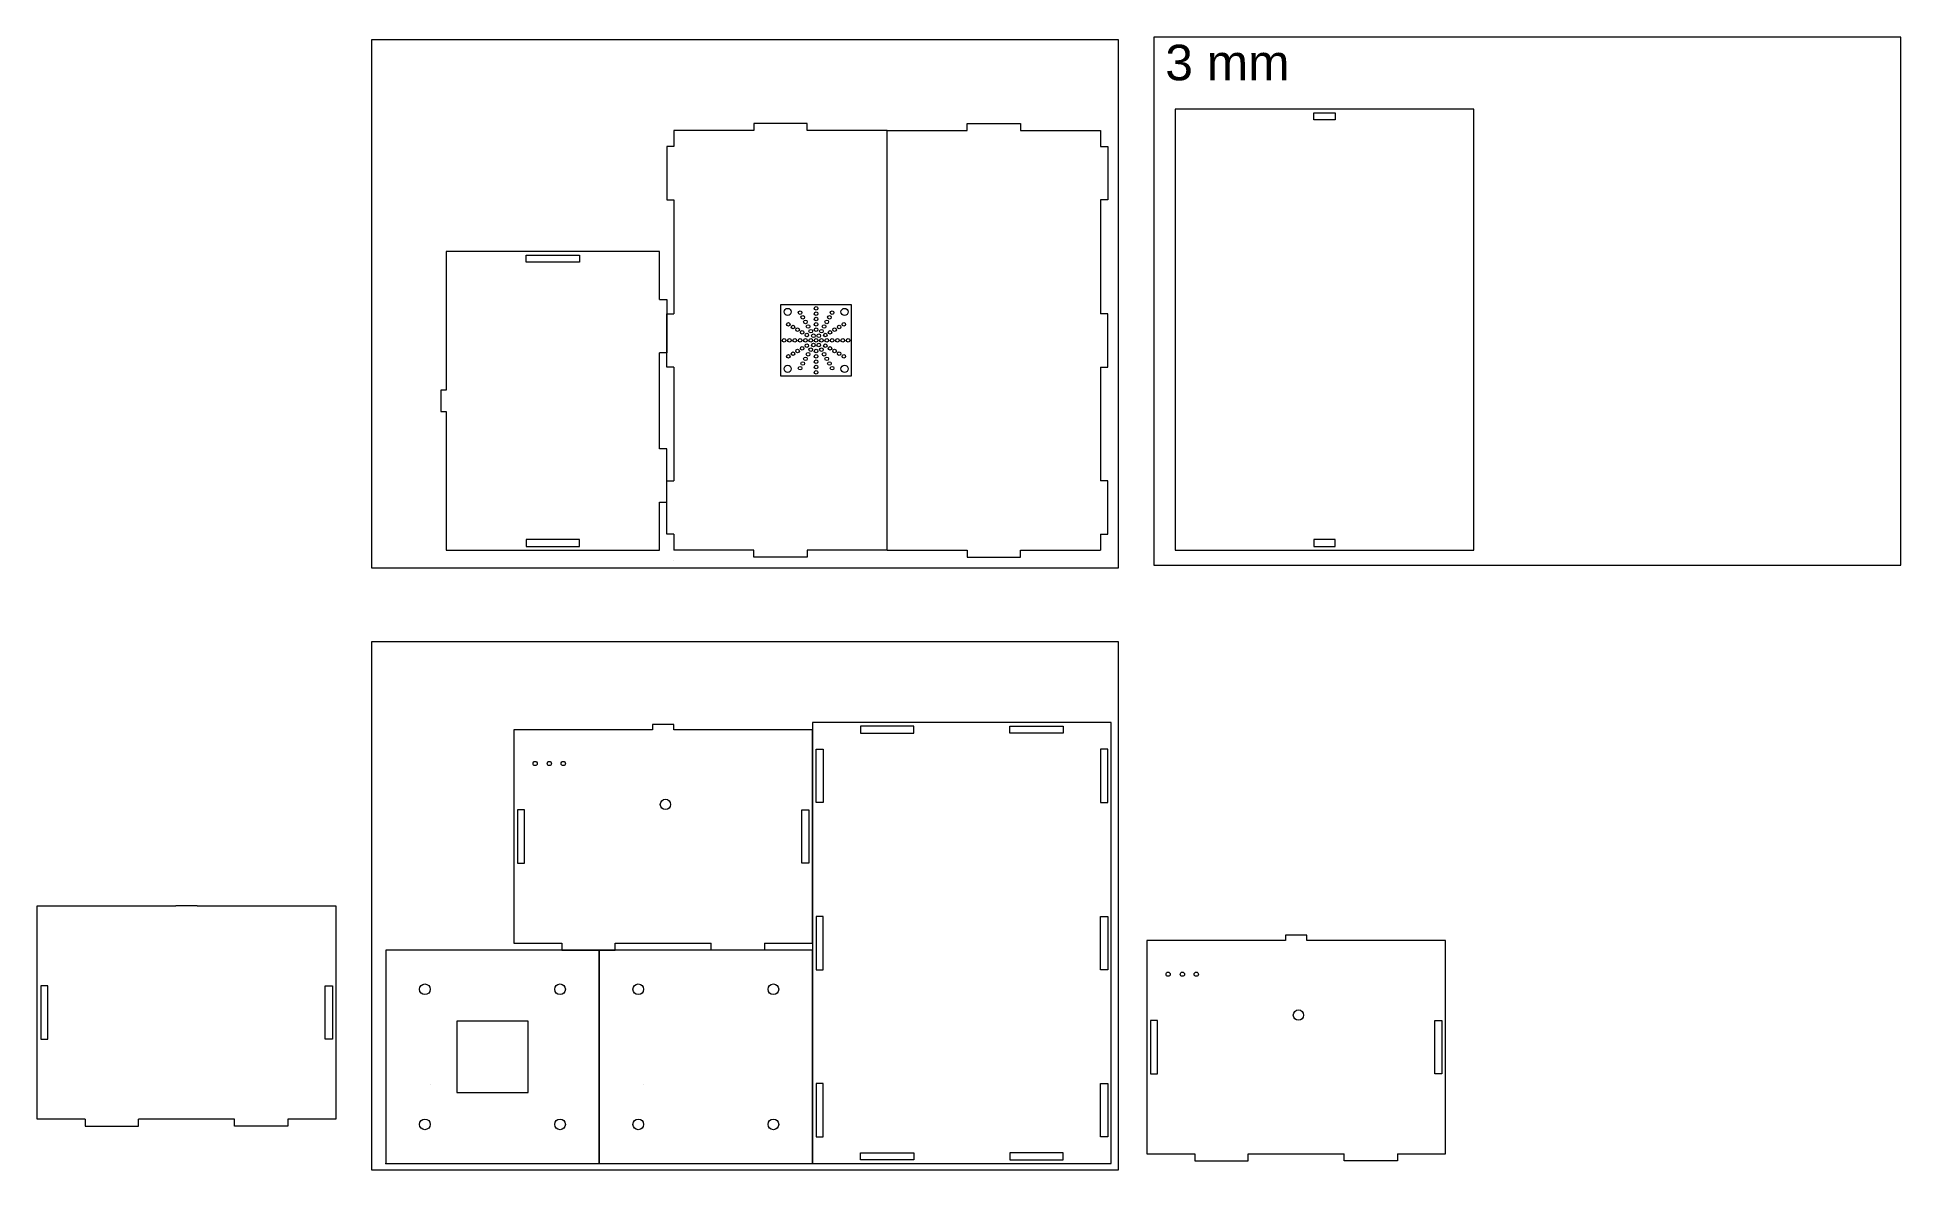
# Model space of a CAD drawing. Header units: millimetres. Extents: x -1488 to -440, y -438 to 198.
import ezdxf

# ---------------------------------------------------------------- set-up
doc = ezdxf.new("R2010")
doc.units = ezdxf.units.MM
doc.layers.get('0').update_dxf_attribs({"lineweight": 25})
for name, color, linetype, lineweight in [('fan', 7, 'Continuous', 25), ('layer1', 7, 'Continuous', 25), ('peltier', 7, 'Continuous', 25)]:
    doc.layers.add(name, color=color, linetype=linetype, lineweight=lineweight)
doc.styles.add('textstyle0', font='')
doc.styles.get('textstyle0').set_extended_font_data('Arial')

msp = doc.modelspace()

# ---------------------------------------------------------------- linework, layer by layer
for p, q in [((-880, 197), (-1300, 197)), ((-1300, 197), (-1300, -100)), ((-880, -100), (-880, 197)), ((-440, 198.5), (-860, 198.5)), ((-860, 198.5), (-860, -98.5)), ((-440, -98.5), (-440, 198.5)), ((-1300, -100), (-880, -100)), ((-860, -98.5), (-440, -98.5)), ((-880, -141.5), (-1300, -141.5)), ((-1300, -141.5), (-1300, -438.5)), ((-880, -438.5), (-880, -141.5)), ((-1300, -438.5), (-880, -438.5))]:
    msp.add_line(p, q)
for centre, radius in [((-1208, -210), 1.2), ((-1200, -210), 1.2), ((-1192.2, -210), 1.2), ((-1134.7, -233), 2.9), ((-852, -328.5), 1.2), ((-844, -328.5), 1.2), ((-836.2, -328.5), 1.2), ((-778.7, -351.5), 2.9)]:
    msp.add_circle(centre, radius)
at = {"layer": 'fan'}
for p, q in [((-1030, 48), (-1070, 48)), ((-1070, 48), (-1070, 8)), ((-1030, 8), (-1030, 48)), ((-1070, 8), (-1030, 8))]:
    msp.add_line(p, q, dxfattribs=at)
for centre, radius in [((-1066, 44), 2), ((-1059, 43.6), 1), ((-1057.5, 41), 1), ((-1050, 46), 1), ((-1050, 43), 1), ((-1042.5, 41), 1), ((-1041, 43.6), 1), ((-1034, 44), 2), ((-1065.6, 37), 1), ((-1063, 35.5), 1), ((-1060.4, 34), 1), ((-1057.8, 32.5), 1), ((-1056, 38.4), 1), ((-1055.2, 31), 1), ((-1054.5, 35.8), 1), ((-1053, 33.2), 1), ((-1051.5, 30.6), 1), ((-1050, 40), 1), ((-1050, 37), 1), ((-1050, 34), 1), ((-1048.5, 30.6), 1), ((-1047, 33.2), 1), ((-1045.5, 35.8), 1), ((-1044.8, 31), 1), ((-1044, 38.4), 1), ((-1042.2, 32.5), 1), ((-1039.6, 34), 1), ((-1037, 35.5), 1), ((-1034.4, 37), 1), ((-1068, 28), 1), ((-1068, 28), 1), ((-1065, 28), 1), ((-1065, 28), 1), ((-1063, 20.5), 1), ((-1062, 28), 1), ((-1062, 28), 1), ((-1060.4, 22), 1), ((-1059, 28), 1), ((-1059, 28), 1), ((-1057.8, 23.5), 1), ((-1056, 28), 1), ((-1056, 28), 1), ((-1055.2, 25), 1), ((-1054.5, 20.2), 1), ((-1053, 28), 1), ((-1053, 28), 1), ((-1053, 22.8), 1), ((-1051.5, 25.4), 1), ((-1050, 28), 1), ((-1050, 28), 1), ((-1050, 22), 1), ((-1048.5, 25.4), 1), ((-1047, 28), 1), ((-1047, 28), 1), ((-1047, 22.8), 1), ((-1045.5, 20.2), 1), ((-1044.8, 25), 1), ((-1044, 28), 1), ((-1044, 28), 1), ((-1042.2, 23.5), 1), ((-1041, 28), 1), ((-1041, 28), 1), ((-1039.6, 22), 1), ((-1038, 28), 1), ((-1038, 28), 1), ((-1037, 20.5), 1), ((-1035, 28), 1), ((-1035, 28), 1), ((-1032, 28), 1), ((-1032, 28), 1), ((-1066, 12), 2), ((-1065.6, 19), 1), ((-1059, 12.4), 1), ((-1057.5, 15), 1), ((-1056, 17.6), 1), ((-1050, 19), 1), ((-1050, 16), 1), ((-1050, 13), 1), ((-1050, 10), 1), ((-1044, 17.6), 1), ((-1042.5, 15), 1), ((-1041, 12.4), 1), ((-1034, 12), 2), ((-1034.4, 19), 1)]:
    msp.add_circle(centre, radius, dxfattribs=at)
at = {"layer": 'layer1'}
for p, q in [((-680, 158), (-848, 158)), ((-848, 158), (-848, -90)), ((-680, -90), (-680, 158)), ((-1055, 150), (-1085, 150)), ((-1085, 150), (-1085, 146)), ((-1055, 146), (-1055, 150)), ((-965, 146), (-965, 150)), ((-965, 150), (-935, 150)), ((-935, 150), (-935, 146)), ((-770, 156), (-758, 156)), ((-770, 152), (-770, 156)), ((-758, 152), (-770, 152)), ((-758, 156), (-758, 152)), ((-1130, 137), (-1134, 137)), ((-1134, 137), (-1134, 107)), ((-1085, 146), (-1130, 146)), ((-1130, 146), (-1130, 137)), ((-1130, 137), (-1130, 137)), ((-1010, 146), (-1055, 146)), ((-1010, -90), (-1010, 146)), ((-1010, -90), (-1010, 146)), ((-1010, 146), (-965, 146)), ((-935, 146), (-890, 146)), ((-890, 146), (-890, 137)), ((-890, 137), (-886, 137)), ((-890, 137), (-890, 137)), ((-886, 137), (-886, 107)), ((-1134, 107), (-1130, 107)), ((-1130, 107), (-1130, 43)), ((-1130, 107), (-1130, 107)), ((-890, 107), (-890, 43)), ((-890, 107), (-890, 107)), ((-886, 107), (-890, 107)), ((-1138, 78), (-1258, 78)), ((-1258, 78), (-1258, 0)), ((-1213, 72), (-1213, 76)), ((-1213, 76), (-1183, 76)), ((-1183, 76), (-1183, 72)), ((-1138, 51), (-1138, 78)), ((-1183, 72), (-1213, 72)), ((-1138, 51), (-1134, 51)), ((-1134, 51), (-1134, 21)), ((-1134, 43), (-1130, 43)), ((-1134, 13), (-1134, 43)), ((-886, 43), (-890, 43)), ((-886, 13), (-886, 43)), ((-1138, 21), (-1138, 21)), ((-1134, 21), (-1138, 21)), ((-1138, -33), (-1138, 21)), ((-1130, 13), (-1134, 13)), ((-1130, 13), (-1130, -51)), ((-890, 13), (-890, -51)), ((-890, 13), (-886, 13)), ((-1258, 0), (-1261, 0)), ((-1261, 0), (-1261, -12)), ((-1261, -12), (-1258, -12)), ((-1258, -12), (-1258, -90)), ((-1134, -33), (-1138, -33)), ((-1138, -33), (-1138, -33)), ((-1134, -63), (-1134, -33)), ((-1134, -51), (-1130, -51)), ((-1134, -81), (-1134, -51)), ((-886, -51), (-890, -51)), ((-886, -81), (-886, -51)), ((-1138, -63), (-1134, -63)), ((-1138, -90), (-1138, -63)), ((-1130, -81), (-1134, -81)), ((-1130, -81), (-1130, -90)), ((-890, -81), (-890, -90)), ((-890, -81), (-886, -81)), ((-1258, -90), (-1138, -90)), ((-1213, -84), (-1213, -88)), ((-1183, -84), (-1213, -84)), ((-1213, -88), (-1183, -88)), ((-1183, -88), (-1183, -84)), ((-1085, -90), (-1130, -90)), ((-1085, -94), (-1085, -90)), ((-1055, -94), (-1085, -94)), ((-1010, -90), (-1055, -90)), ((-1055, -90), (-1055, -94)), ((-1010, -90), (-965, -90)), ((-965, -90), (-965, -94)), ((-965, -94), (-935, -94)), ((-935, -90), (-890, -90)), ((-935, -94), (-935, -90)), ((-848, -90), (-680, -90)), ((-758, -84), (-770, -84)), ((-770, -84), (-770, -88)), ((-770, -88), (-758, -88)), ((-758, -88), (-758, -84)), ((-1130, -96), (-1130, -96)), ((-1130, -96), (-1130, -96)), ((-1130, -96), (-1130, -96)), ((-1130, -96), (-1130, -96)), ((-1130, -188), (-1142, -188)), ((-1142, -188), (-1142, -191)), ((-1130, -191), (-1130, -188)), ((-884, -187), (-1052, -187)), ((-1052, -187), (-1052, -435)), ((-884, -435), (-884, -187)), ((-1142, -191), (-1220, -191)), ((-1220, -191), (-1220, -311)), ((-1052, -191), (-1130, -191)), ((-1052, -311), (-1052, -191)), ((-995, -189), (-1025, -189)), ((-1025, -189), (-1025, -193)), ((-1025, -193), (-995, -193)), ((-995, -193), (-995, -189)), ((-941, -193), (-941, -189)), ((-941, -189), (-911, -189)), ((-911, -193), (-941, -193)), ((-911, -189), (-911, -193)), ((-1050, -232), (-1050, -202)), ((-1050, -202), (-1046, -202)), ((-1046, -202), (-1046, -232)), ((-886, -202), (-890, -202)), ((-890, -202), (-890, -232)), ((-886, -232), (-886, -202)), ((-1214, -236), (-1218, -236)), ((-1218, -236), (-1218, -266)), ((-1214, -266), (-1214, -236)), ((-1058, -236), (-1054, -236)), ((-1058, -266), (-1058, -236)), ((-1054, -236), (-1054, -266)), ((-1046, -232), (-1050, -232)), ((-890, -232), (-886, -232)), ((-1218, -266), (-1214, -266)), ((-1054, -266), (-1058, -266)), ((-1488, -410), (-1488, -290)), ((-1488, -290), (-1410, -290)), ((-1398, -290), (-1410, -290)), ((-1398, -290), (-1320, -290)), ((-1320, -290), (-1320, -410)), ((-1046, -296), (-1050, -296)), ((-1050, -296), (-1050, -326)), ((-1046, -326), (-1046, -296)), ((-890, -296), (-886, -296)), ((-890, -326), (-890, -296)), ((-886, -296), (-886, -326)), ((-1220, -311), (-1193, -311)), ((-1193, -311), (-1193, -315)), ((-1163, -315), (-1163, -311)), ((-1163, -311), (-1163, -311)), ((-1163, -311), (-1109, -311)), ((-1109, -311), (-1109, -311)), ((-1109, -315), (-1109, -311)), ((-1079, -311), (-1079, -315)), ((-1079, -311), (-1052, -311)), ((-786, -309.5), (-864, -309.5)), ((-864, -309.5), (-864, -429.5)), ((-774, -306.5), (-786, -306.5)), ((-786, -306.5), (-786, -309.5)), ((-774, -309.5), (-774, -306.5)), ((-696, -309.5), (-774, -309.5)), ((-696, -429.5), (-696, -309.5)), ((-1193, -315), (-1163, -315)), ((-1079, -315), (-1109, -315)), ((-1482, -335), (-1486, -335)), ((-1486, -335), (-1486, -365)), ((-1482, -365), (-1482, -335)), ((-1326, -335), (-1322, -335)), ((-1326, -365), (-1326, -335)), ((-1322, -335), (-1322, -365)), ((-1050, -326), (-1046, -326)), ((-886, -326), (-890, -326)), ((-858, -354.5), (-862, -354.5)), ((-862, -354.5), (-862, -384.5)), ((-858, -384.5), (-858, -354.5)), ((-702, -354.5), (-698, -354.5)), ((-702, -384.5), (-702, -354.5)), ((-698, -354.5), (-698, -384.5)), ((-1486, -365), (-1482, -365)), ((-1322, -365), (-1326, -365)), ((-862, -384.5), (-858, -384.5)), ((-698, -384.5), (-702, -384.5)), ((-1046, -390), (-1050, -390)), ((-1050, -390), (-1050, -420)), ((-1046, -420), (-1046, -390)), ((-890, -390), (-886, -390)), ((-890, -420), (-890, -390)), ((-886, -390), (-886, -420)), ((-1461, -410), (-1488, -410)), ((-1461, -410), (-1461, -414)), ((-1461, -414), (-1431, -414)), ((-1431, -410), (-1431, -410)), ((-1431, -414), (-1431, -410)), ((-1377, -410), (-1431, -410)), ((-1377, -414), (-1377, -410)), ((-1377, -410), (-1377, -410)), ((-1347, -414), (-1377, -414)), ((-1347, -410), (-1347, -414)), ((-1320, -410), (-1347, -410)), ((-1050, -420), (-1046, -420)), ((-1025, -433), (-1025, -429)), ((-1025, -429), (-995, -429)), ((-995, -429), (-995, -433)), ((-941, -429), (-941, -433)), ((-911, -429), (-941, -429)), ((-911, -433), (-911, -429)), ((-886, -420), (-890, -420)), ((-864, -429.5), (-837, -429.5)), ((-837, -429.5), (-837, -433.5)), ((-807, -433.5), (-807, -429.5)), ((-807, -429.5), (-807, -429.5)), ((-807, -429.5), (-753, -429.5)), ((-753, -429.5), (-753, -429.5)), ((-753, -433.5), (-753, -429.5)), ((-723, -429.5), (-723, -433.5)), ((-723, -429.5), (-696, -429.5)), ((-1052, -435), (-884, -435)), ((-995, -433), (-1025, -433)), ((-941, -433), (-911, -433)), ((-837, -433.5), (-807, -433.5)), ((-723, -433.5), (-753, -433.5))]:
    msp.add_line(p, q, dxfattribs=at)
at = {"layer": 'peltier'}
for p, q in [((-1172, -315), (-1292, -315)), ((-1292, -315), (-1292, -435)), ((-1172, -435), (-1172, -315)), ((-1052, -315), (-1172, -315)), ((-1172, -315), (-1172, -435)), ((-1052, -435), (-1052, -315)), ((-1212, -355), (-1252, -355)), ((-1252, -355), (-1252, -395)), ((-1212, -395), (-1212, -355)), ((-1267.1, -390.4), (-1267.1, -390.4)), ((-1267.1, -390.4), (-1267.1, -390.4)), ((-1267.1, -390.4), (-1267.1, -390.4)), ((-1267.1, -390.4), (-1267.1, -390.4)), ((-1252, -395), (-1212, -395)), ((-1147.1, -390.4), (-1147.1, -390.4)), ((-1147.1, -390.4), (-1147.1, -390.4)), ((-1147.1, -390.4), (-1147.1, -390.4)), ((-1147.1, -390.4), (-1147.1, -390.4)), ((-1292, -435), (-1172, -435)), ((-1172, -435), (-1052, -435))]:
    msp.add_line(p, q, dxfattribs=at)
for centre in [(-1270, -337), (-1194, -337), (-1150, -337), (-1074, -337), (-1270, -413), (-1194, -413), (-1150, -413), (-1074, -413)]:
    msp.add_circle(centre, 3, dxfattribs=at)
for p in [(-1172, -315), (-1052, -315), (-1292, -435), (-1172, -435)]:
    msp.add_point(p, dxfattribs=at)

# ---------------------------------------------------------------- texts
at = {"layer": 'layer1', "insert": (-853.6, 194.3), "char_height": 8, "attachment_point": 1, "style": 'textstyle0'}
msp.add_mtext('\\H20;3 mm', dxfattribs=at)

doc.saveas('drawing.dxf')
